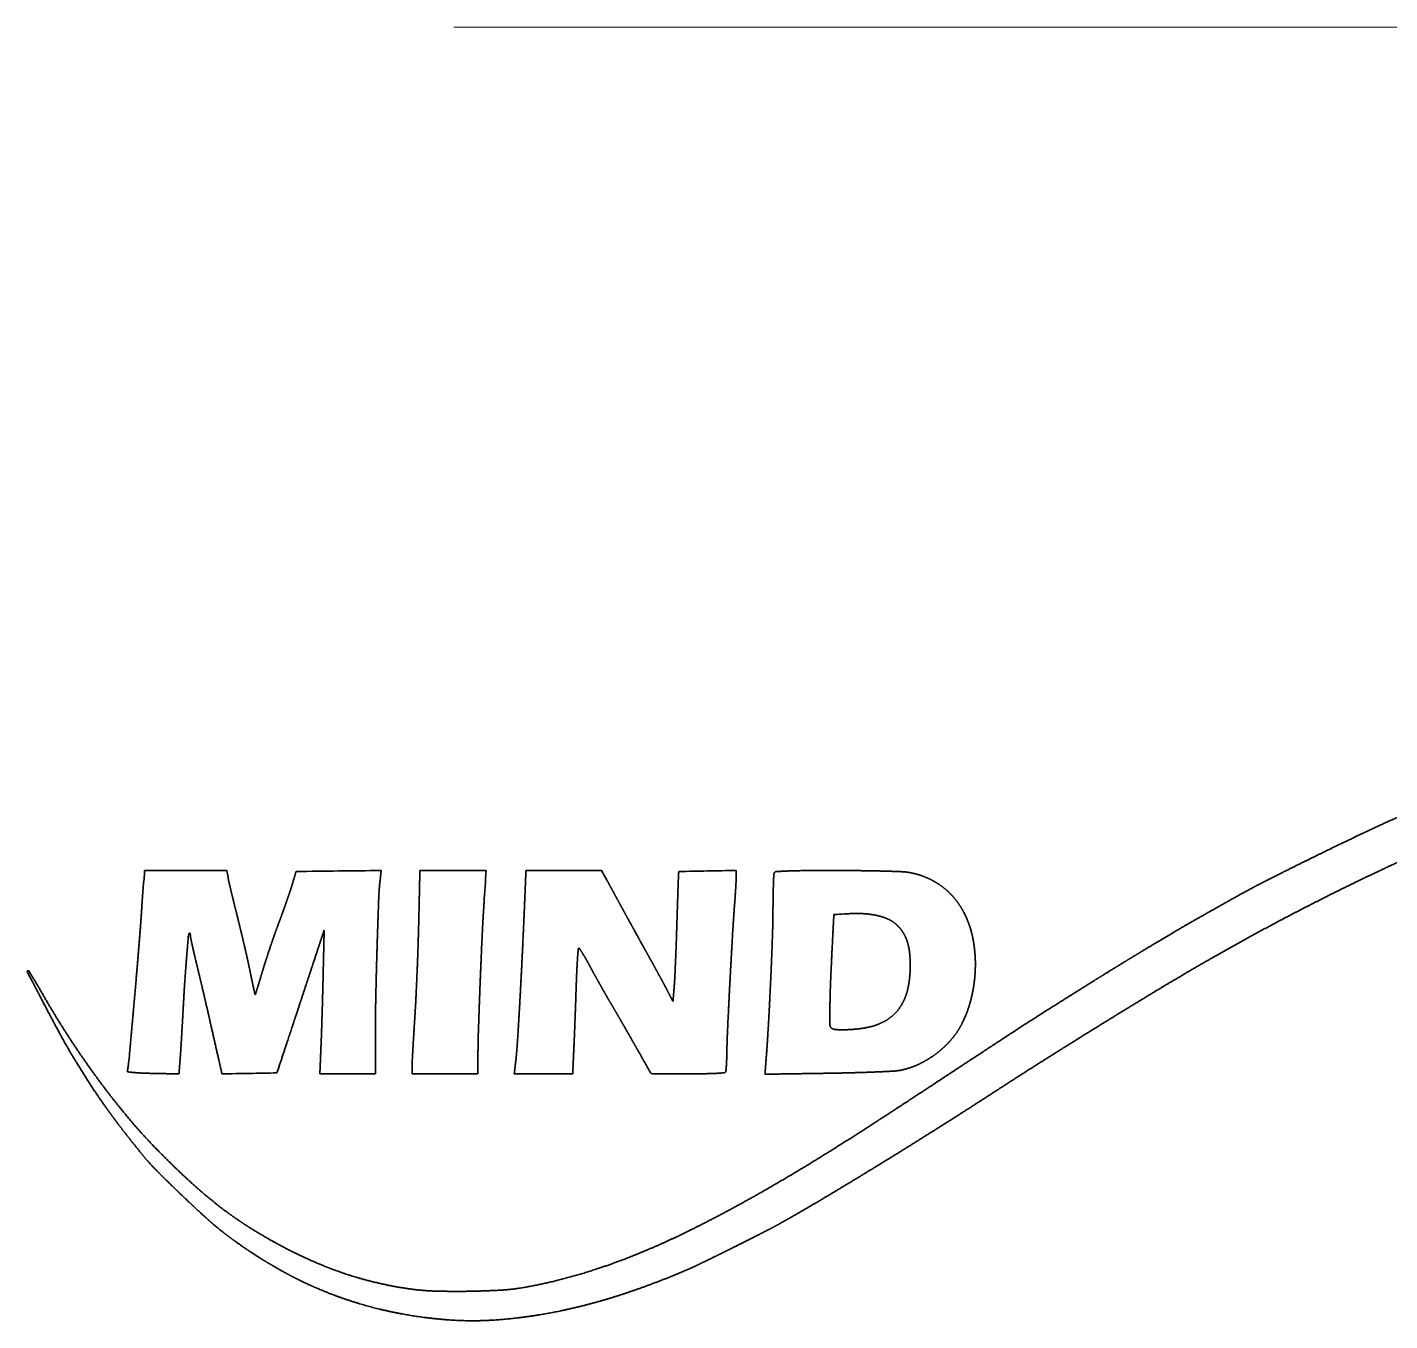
# Model space of a CAD drawing. Extents: x 6336 to 10269, y -393 to 3036.
# Drawn here: x 8619.9 to 8682.8, y 1441 to 1500.8 of the extents above; entities that cross this region are included whole.
import ezdxf

# ---------------------------------------------------------------- set-up
doc = ezdxf.new("R2010")
doc.units = 0
doc.header["$LTSCALE"] = 5
doc.layers.get('0').update_dxf_attribs({"linetype": 'CONTINUOUS', "lineweight": 0})
doc.layers.add('1', color=7, linetype='CONTINUOUS', true_color=0xffffff)

msp = doc.modelspace()

# ---------------------------------------------------------------- linework, layer by layer
at = {"color": 2}
msp.add_line((8639.573, 1500.826), (8966.573, 1500.826), dxfattribs=at)
at = {"layer": '1', "color": 7, "linetype": 'Continuous', "lineweight": 35}
for points, weights, degree, knots in [([(8652.502, 1444.419), (8652.147, 1444.241), (8651.791, 1444.065), (8651.434, 1443.891), (8650.867, 1443.615), (8650.656, 1443.517), (8650.443, 1443.421), (8649.491, 1443.014), (8648.744, 1442.721), (8647.989, 1442.451), (8646.517, 1441.974), (8645.8, 1441.771), (8645.075, 1441.596), (8643.673, 1441.311), (8642.995, 1441.203), (8642.313, 1441.122), (8641.004, 1441.021), (8640.376, 1441.006), (8639.749, 1441.025), (8638.441, 1441.136), (8637.761, 1441.224), (8637.086, 1441.344), (8635.768, 1441.64), (8635.126, 1441.818), (8634.495, 1442.028), (8633.247, 1442.512), (8632.632, 1442.786), (8632.031, 1443.09), (8630.831, 1443.774), (8630.231, 1444.15), (8629.648, 1444.551), (8628.861, 1445.143), (8628.644, 1445.316), (8628.432, 1445.496), (8627.918, 1445.96), (8627.612, 1446.242), (8627.309, 1446.526), (8626.71, 1447.098), (8626.413, 1447.386), (8626.12, 1447.677), (8625.643, 1448.158), (8625.463, 1448.352), (8625.29, 1448.551), (8624.882, 1449.055), (8624.642, 1449.355), (8624.406, 1449.658), (8623.968, 1450.229), (8623.767, 1450.498), (8623.57, 1450.769), (8623.191, 1451.307), (8623.009, 1451.574), (8622.83, 1451.843), (8622.469, 1452.406), (8622.285, 1452.699), (8622.105, 1452.995), (8621.781, 1453.539), (8621.637, 1453.788), (8621.497, 1454.038), (8621.176, 1454.631), (8620.993, 1454.973), (8620.812, 1455.315), (8620.44, 1456.029), (8620.247, 1456.4), (8620.054, 1456.771), (8619.862, 1457.142), (8619.85, 1457.164), (8619.849, 1457.189), (8619.858, 1457.213), (8619.875, 1457.23), (8619.881, 1457.235), (8619.889, 1457.237), (8619.896, 1457.234), (8619.9, 1457.227), (8619.946, 1457.155), (8619.991, 1457.083), (8620.036, 1457.011), (8620.134, 1456.854), (8620.186, 1456.769), (8620.238, 1456.684), (8620.349, 1456.495), (8620.409, 1456.393), (8620.468, 1456.29), (8620.816, 1455.68), (8621.114, 1455.179), (8621.421, 1454.683), (8622.053, 1453.707), (8622.377, 1453.226), (8622.71, 1452.752), (8623.379, 1451.837), (8623.715, 1451.396), (8624.059, 1450.963), (8624.733, 1450.147), (8625.065, 1449.767), (8625.406, 1449.396), (8626.144, 1448.634), (8626.539, 1448.242), (8626.941, 1447.857), (8627.7, 1447.157), (8628.059, 1446.846), (8628.428, 1446.545), (8629.16, 1445.984), (8629.524, 1445.724), (8629.897, 1445.475), (8630.678, 1444.99), (8631.085, 1444.753), (8631.499, 1444.527), (8632.271, 1444.133), (8632.628, 1443.962), (8632.988, 1443.8), (8633.693, 1443.502), (8634.037, 1443.369), (8634.386, 1443.245), (8635.082, 1443.021), (8635.429, 1442.921), (8635.779, 1442.831), (8636.494, 1442.67), (8636.858, 1442.599), (8637.224, 1442.538), (8637.867, 1442.449), (8638.143, 1442.421), (8638.42, 1442.403), (8639.08, 1442.384), (8639.462, 1442.379), (8639.844, 1442.379), (8640.607, 1442.39), (8640.987, 1442.401), (8641.367, 1442.418), (8642.015, 1442.455), (8642.283, 1442.481), (8642.55, 1442.517), (8643.44, 1442.673), (8644.061, 1442.807), (8644.676, 1442.962), (8645.929, 1443.33), (8646.566, 1443.538), (8647.197, 1443.767), (8648.514, 1444.292), (8649.2, 1444.588), (8649.878, 1444.903), (8651.322, 1445.622), (8652.091, 1446.023), (8652.852, 1446.437), (8654.029, 1447.104), (8654.451, 1447.348), (8654.871, 1447.594), (8655.722, 1448.103), (8656.153, 1448.365), (8656.582, 1448.629), (8657.521, 1449.218), (8658.032, 1449.541), (8658.541, 1449.867), (8659.728, 1450.638), (8660.408, 1451.081), (8661.087, 1451.526), (8662.451, 1452.425), (8663.139, 1452.877), (8663.826, 1453.329), (8664.883, 1454.024), (8665.254, 1454.265), (8665.624, 1454.506), (8666.316, 1454.953), (8666.637, 1455.158), (8666.958, 1455.363), (8667.726, 1455.847), (8668.172, 1456.128), (8668.619, 1456.408), (8669.403, 1456.899), (8669.741, 1457.109), (8670.08, 1457.318), (8670.765, 1457.738), (8671.111, 1457.948), (8671.458, 1458.158), (8672.124, 1458.558), (8672.443, 1458.749), (8672.763, 1458.938), (8673.331, 1459.273), (8673.581, 1459.418), (8673.832, 1459.561), (8674.164, 1459.748), (8674.244, 1459.793), (8674.325, 1459.839), (8674.51, 1459.943), (8674.614, 1460.001), (8674.718, 1460.06), (8674.932, 1460.18), (8675.041, 1460.242), (8675.15, 1460.303), (8675.357, 1460.419), (8675.455, 1460.474), (8675.552, 1460.529), (8676.035, 1460.8), (8676.424, 1461.011), (8676.816, 1461.217), (8677.805, 1461.717), (8678.401, 1462.016), (8678.998, 1462.311), (8680.198, 1462.898), (8680.801, 1463.189), (8681.405, 1463.478), (8682.428, 1463.961), (8682.847, 1464.153), (8683.27, 1464.338), (8685.238, 1465.174), (8686.798, 1465.788), (8688.374, 1466.36), (8691.506, 1467.406), (8693.062, 1467.875), (8694.631, 1468.3), (8697.826, 1469.065), (8699.451, 1469.407), (8701.086, 1469.702), (8704.491, 1470.218), (8706.261, 1470.445), (8708.035, 1470.631), (8710.223, 1470.811), (8710.634, 1470.839), (8711.046, 1470.861), (8712.101, 1470.904), (8712.745, 1470.927), (8713.388, 1470.948), (8714.671, 1470.985), (8715.309, 1471.001), (8715.948, 1471.015), (8716.946, 1471.032), (8717.306, 1471.032), (8717.666, 1471.025), (8718.124, 1471.009), (8718.223, 1471.005), (8718.323, 1471.002), (8718.572, 1470.994), (8718.723, 1470.989), (8718.873, 1470.984), (8719.192, 1470.973), (8719.361, 1470.968), (8719.529, 1470.963), (8719.862, 1470.952), (8720.026, 1470.947), (8720.19, 1470.942), (8720.354, 1470.937)], [0.500130056192, 0.500126394048, 0.500125173334, 0.500126394048, 0.500058035833, 0.500034029047, 0.500058035833, 0.499871886821, 0.499785830364, 0.499871886821, 0.499728922674, 0.499595211502, 0.499728922674, 0.499656154709, 0.499498187548, 0.499656154709, 0.49932048255, 0.49905062467, 0.49932048255, 0.499545187144, 0.499350230794, 0.499545187144, 0.499432888312, 0.499200499019, 0.499432888312, 0.499450809642, 0.499224394125, 0.499450809642, 0.499626338162, 0.499458432152, 0.499626338162, 0.499879617159, 0.499796137482, 0.499879617159, 0.500105284255, 0.500097026943, 0.500105284255, 0.500106142504, 0.500098171275, 0.500106142504, 0.49982328911, 0.499721033417, 0.49982328911, 0.500107080631, 0.50009942211, 0.500107080631, 0.500078211522, 0.500060929965, 0.500078211522, 0.500073016664, 0.500054003487, 0.500073016664, 0.5000924301, 0.500079888069, 0.5000924301, 0.500081290452, 0.500065035206, 0.500081290452, 0.500121558685, 0.500118726182, 0.500121558685, 0.500129921995, 0.500129877263, 0.500129921995, 0.500130056192, 0.451845139653, 0.435750167473, 0.451845139653, 0.500130056192, 0.406344397312, 0.375082511018, 0.406344397312, 0.500130056192, 0.500128687982, 0.500128231912, 0.500128687982, 0.500110162685, 0.500103531517, 0.500110162685, 0.500123124121, 0.500120813431, 0.500123124121, 0.500031320655, 0.49999840881, 0.500031320655, 0.500028076985, 0.499994083916, 0.500028076985, 0.500019552893, 0.49998271846, 0.500019552893, 0.499936685237, 0.499872228252, 0.499936685237, 0.500029315468, 0.499995735226, 0.500029315468, 0.499871977647, 0.499785951465, 0.499871977647, 0.499828881696, 0.499728490197, 0.499828881696, 0.499909617047, 0.499836137331, 0.499909617047, 0.499968138503, 0.499914165939, 0.499968138503, 0.499887230171, 0.499806288164, 0.499887230171, 0.499874604655, 0.499789454143, 0.499874604655, 0.49991233679, 0.499839763656, 0.49991233679, 0.499757346418, 0.499633109827, 0.499757346418, 0.50007232033, 0.500053075042, 0.50007232033, 0.500073038022, 0.500054031966, 0.500073038022, 0.499703842781, 0.499561771645, 0.499703842781, 0.499745221138, 0.499616942786, 0.499745221138, 0.499853189397, 0.499760900466, 0.499853189397, 0.499913877422, 0.499841817832, 0.499913877422, 0.500040496594, 0.500010643395, 0.500040496594, 0.500113710431, 0.500108261844, 0.500113710431, 0.50011676092, 0.500112329163, 0.50011676092, 0.500121861043, 0.500119129327, 0.500121861043, 0.500128590343, 0.500128101727, 0.500128590343, 0.500129996664, 0.500129976821, 0.500129996664, 0.500128220193, 0.500127608194, 0.500128220193, 0.500126644056, 0.500125506677, 0.500126644056, 0.50012953993, 0.500129367843, 0.50012953993, 0.500127428891, 0.500126553123, 0.500127428891, 0.500127703311, 0.500126919017, 0.500127703311, 0.500127492691, 0.50012663819, 0.500127492691, 0.500118777013, 0.500115017286, 0.500118777013, 0.500130050886, 0.500130049117, 0.500130050886, 0.50013005504, 0.500130054656, 0.50013005504, 0.50013005504, 0.500130054656, 0.50013005504, 0.500130053947, 0.500130053199, 0.500130053947, 0.50007077353, 0.500051012643, 0.50007077353, 0.500124396536, 0.500122509984, 0.500124396536, 0.500124254333, 0.500122320379, 0.500124254333, 0.500080048187, 0.500063378852, 0.500080048187, 0.499934279668, 0.499869020827, 0.499934279668, 0.49989370568, 0.499814922176, 0.49989370568, 0.499905293965, 0.499830373222, 0.499905293965, 0.4999836336, 0.49993482607, 0.4999836336, 0.500075780605, 0.500057688743, 0.500075780605, 0.500125800677, 0.500124382172, 0.500125800677, 0.500126315135, 0.500125068116, 0.500126315135, 0.500038748532, 0.500008312645, 0.500038748532, 0.500129765032, 0.500129667979, 0.500129765032, 0.500130029505, 0.500130020609, 0.500130029505, 0.500130029273, 0.5001300203, 0.500130029273, 0.500130024432, 0.500130013845, 0.500130024432, 0.500130056192], 4, [0, 0, 0, 0, 0, 0.013034, 0.013034, 0.013034, 0.020699, 0.020699, 0.020699, 0.047019, 0.047019, 0.047019, 0.071454, 0.071454, 0.071454, 0.09393, 0.09393, 0.09393, 0.114452, 0.114452, 0.114452, 0.13684, 0.13684, 0.13684, 0.158553, 0.158553, 0.158553, 0.180483, 0.180483, 0.180483, 0.203509, 0.203509, 0.203509, 0.212543, 0.212543, 0.212543, 0.226056, 0.226056, 0.226056, 0.239496, 0.239496, 0.239496, 0.248081, 0.248081, 0.248081, 0.260572, 0.260572, 0.260572, 0.271469, 0.271469, 0.271469, 0.281963, 0.281963, 0.281963, 0.293211, 0.293211, 0.293211, 0.302543, 0.302543, 0.302543, 0.315126, 0.315126, 0.315126, 0.328708, 0.328708, 0.328708, 0.328708, 0.32943, 0.32943, 0.32943, 0.32943, 0.329612, 0.329612, 0.329612, 0.329612, 0.331647, 0.331647, 0.331647, 0.334022, 0.334022, 0.334022, 0.336858, 0.336858, 0.336858, 0.350759, 0.350759, 0.350759, 0.364582, 0.364582, 0.364582, 0.377777, 0.377777, 0.377777, 0.38979, 0.38979, 0.38979, 0.40305, 0.40305, 0.40305, 0.414367, 0.414367, 0.414367, 0.425017, 0.425017, 0.425017, 0.436231, 0.436231, 0.436231, 0.445631, 0.445631, 0.445631, 0.454412, 0.454412, 0.454412, 0.462996, 0.462996, 0.462996, 0.471808, 0.471808, 0.471808, 0.478394, 0.478394, 0.478394, 0.487462, 0.487462, 0.487462, 0.496483, 0.496483, 0.496483, 0.502856, 0.502856, 0.502856, 0.517888, 0.517888, 0.517888, 0.53376, 0.53376, 0.53376, 0.551438, 0.551438, 0.551438, 0.571929, 0.571929, 0.571929, 0.583448, 0.583448, 0.583448, 0.595369, 0.595369, 0.595369, 0.609666, 0.609666, 0.609666, 0.628854, 0.628854, 0.628854, 0.648312, 0.648312, 0.648312, 0.658768, 0.658768, 0.658768, 0.667778, 0.667778, 0.667778, 0.680243, 0.680243, 0.680243, 0.689658, 0.689658, 0.689658, 0.699247, 0.699247, 0.699247, 0.708028, 0.708028, 0.708028, 0.714855, 0.714855, 0.714855, 0.717044, 0.717044, 0.717044, 0.719872, 0.719872, 0.719872, 0.722837, 0.722837, 0.722837, 0.72548, 0.72548, 0.72548, 0.735942, 0.735942, 0.735942, 0.751695, 0.751695, 0.751695, 0.76753, 0.76753, 0.76753, 0.778434, 0.778434, 0.778434, 0.818062, 0.818062, 0.818062, 0.856448, 0.856448, 0.856448, 0.89566, 0.89566, 0.89566, 0.937765, 0.937765, 0.937765, 0.947491, 0.947491, 0.947491, 0.962692, 0.962692, 0.962692, 0.977766, 0.977766, 0.977766, 0.986257, 0.986257, 0.986257, 0.988598, 0.988598, 0.988598, 0.99215, 0.99215, 0.99215, 0.996131, 0.996131, 0.996131, 1, 1, 1, 1, 1]), ([(8720.354, 1470.937), (8721.685, 1470.896), (8723.016, 1470.827), (8724.344, 1470.729), (8727.156, 1470.461), (8728.639, 1470.297), (8730.119, 1470.11), (8733.077, 1469.69), (8734.555, 1469.458), (8736.029, 1469.202), (8738.82, 1468.674), (8740.136, 1468.397), (8741.445, 1468.092), (8743.124, 1467.663), (8743.5, 1467.566), (8743.876, 1467.47), (8744.259, 1467.371), (8744.266, 1467.366), (8744.268, 1467.358), (8744.268, 1467.345), (8744.266, 1467.337), (8744.259, 1467.333), (8744.212, 1467.321), (8744.171, 1467.316), (8744.129, 1467.318), (8744.088, 1467.325), (8743.641, 1467.405), (8743.193, 1467.484), (8742.746, 1467.564), (8741.985, 1467.701), (8741.672, 1467.755), (8741.359, 1467.808), (8740.717, 1467.914), (8740.389, 1467.967), (8740.061, 1468.018), (8739.348, 1468.126), (8738.963, 1468.184), (8738.579, 1468.239), (8737.702, 1468.363), (8737.211, 1468.432), (8736.72, 1468.5), (8734.454, 1468.809), (8732.675, 1469.016), (8730.892, 1469.189), (8727.3, 1469.466), (8725.492, 1469.571), (8723.682, 1469.642), (8720.139, 1469.713), (8718.406, 1469.714), (8716.674, 1469.681), (8713.391, 1469.554), (8711.842, 1469.452), (8710.296, 1469.307), (8708.619, 1469.105), (8708.484, 1469.089), (8708.349, 1469.072), (8708.08, 1469.04), (8707.946, 1469.024), (8707.812, 1469.009), (8707.562, 1468.979), (8707.445, 1468.965), (8707.329, 1468.952), (8707.142, 1468.93), (8707.073, 1468.922), (8707.003, 1468.915), (8706.725, 1468.884), (8706.517, 1468.859), (8706.309, 1468.83), (8705.735, 1468.744), (8705.368, 1468.688), (8705.001, 1468.631), (8704.245, 1468.511), (8703.857, 1468.448), (8703.469, 1468.384), (8702.763, 1468.265), (8702.445, 1468.21), (8702.128, 1468.152), (8700.987, 1467.941), (8700.166, 1467.774), (8699.347, 1467.595), (8697.648, 1467.194), (8696.768, 1466.975), (8695.891, 1466.744), (8694.157, 1466.265), (8693.3, 1466.016), (8692.447, 1465.756), (8690.841, 1465.245), (8690.091, 1464.991), (8689.345, 1464.724), (8688.536, 1464.417), (8688.469, 1464.391), (8688.401, 1464.366), (8688.242, 1464.305), (8688.15, 1464.27), (8688.058, 1464.236), (8687.867, 1464.163), (8687.769, 1464.126), (8687.67, 1464.089), (8687.48, 1464.017), (8687.389, 1463.982), (8687.298, 1463.948), (8686.441, 1463.624), (8685.682, 1463.319), (8684.929, 1463), (8683.312, 1462.278), (8682.447, 1461.878), (8681.587, 1461.468), (8679.823, 1460.599), (8678.918, 1460.141), (8678.02, 1459.672), (8676.242, 1458.717), (8675.363, 1458.231), (8674.49, 1457.734), (8673.137, 1456.942), (8672.652, 1456.655), (8672.17, 1456.365), (8671.081, 1455.704), (8670.475, 1455.333), (8669.87, 1454.961), (8668.649, 1454.204), (8668.032, 1453.82), (8667.417, 1453.434), (8666.282, 1452.718), (8665.762, 1452.387), (8665.244, 1452.053), (8664.07, 1451.29), (8663.41, 1450.865), (8662.749, 1450.443), (8661.407, 1449.595), (8660.726, 1449.168), (8660.044, 1448.744), (8658.731, 1447.936), (8658.1, 1447.552), (8657.468, 1447.17), (8656.341, 1446.495), (8655.844, 1446.204), (8655.345, 1445.917), (8654.618, 1445.506), (8654.39, 1445.382), (8654.161, 1445.26), (8653.574, 1444.959), (8653.217, 1444.777), (8652.86, 1444.597), (8652.502, 1444.419)], [0.500130056192, 0.5, 0.499956647936, 0.5, 0.500063945736, 0.500041908917, 0.500063945736, 0.500064164017, 0.500042199958, 0.500064164017, 0.500005377011, 0.499963817284, 0.500005377011, 0.500129815311, 0.500129735018, 0.500129815311, 0.500130056192, 0.485437355126, 0.500130056192, 0.500130056192, 0.485437355126, 0.500130056192, 0.494503250942, 0.492627649192, 0.494503250942, 0.500130056192, 0.500129958042, 0.500129925325, 0.500129958042, 0.500123728502, 0.500121619272, 0.500123728502, 0.500125203365, 0.500123585755, 0.500125203365, 0.500126791352, 0.500125703072, 0.500126791352, 0.500129278486, 0.500129019251, 0.500129278486, 0.500022344214, 0.499986440222, 0.500022344214, 0.500029428972, 0.499995886565, 0.500029428972, 0.500021888825, 0.499985833036, 0.500021888825, 0.499921702712, 0.499852251552, 0.499921702712, 0.50012997253, 0.500129944642, 0.50012997253, 0.500129969225, 0.500129940236, 0.500129969225, 0.500129974563, 0.500129947353, 0.500129974563, 0.500128557626, 0.500128058104, 0.500128557626, 0.500078211522, 0.500060929965, 0.500078211522, 0.500127902829, 0.500127185041, 0.500127902829, 0.50012733872, 0.500126432895, 0.50012733872, 0.50012118357, 0.500118226029, 0.50012118357, 0.500057831677, 0.500033756839, 0.500057831677, 0.500084999502, 0.500069980605, 0.500084999502, 0.500084016445, 0.500068669862, 0.500084016445, 0.500036696893, 0.500005577126, 0.500036696893, 0.50013005014, 0.500130048123, 0.50013005014, 0.500130055179, 0.500130054842, 0.500130055179, 0.500130055224, 0.500130054901, 0.500130055224, 0.500130054624, 0.500130054101, 0.500130054624, 0.500022901124, 0.499987182768, 0.500022901124, 0.500086896642, 0.500072510126, 0.500086896642, 0.500090612965, 0.500077465222, 0.500090612965, 0.500088379506, 0.500074487277, 0.500088379506, 0.500121367972, 0.500118471898, 0.500121367972, 0.500127854827, 0.500127121039, 0.500127854827, 0.500127865307, 0.500127135012, 0.500127865307, 0.500124244108, 0.500122306746, 0.500124244108, 0.500124899644, 0.500123180794, 0.500124899644, 0.500125590999, 0.500124102601, 0.500125590999, 0.500125212707, 0.500123598212, 0.500125212707, 0.500109088806, 0.500102099677, 0.500109088806, 0.500082487841, 0.500066631724, 0.500082487841, 0.500126036567, 0.500124696691, 0.500126036567, 0.500130056192], 4, [0, 0, 0, 0, 0, 0.044131, 0.044131, 0.044131, 0.093547, 0.093547, 0.093547, 0.143088, 0.143088, 0.143088, 0.187606, 0.187606, 0.187606, 0.200464, 0.200464, 0.200464, 0.200681, 0.200681, 0.200681, 0.200898, 0.200898, 0.200898, 0.202257, 0.202257, 0.202257, 0.202257, 0.217137, 0.217137, 0.217137, 0.227544, 0.227544, 0.227544, 0.238423, 0.238423, 0.238423, 0.251151, 0.251151, 0.251151, 0.267387, 0.267387, 0.267387, 0.326005, 0.326005, 0.326005, 0.385279, 0.385279, 0.385279, 0.441958, 0.441958, 0.441958, 0.49273, 0.49273, 0.49273, 0.497174, 0.497174, 0.497174, 0.501589, 0.501589, 0.501589, 0.505427, 0.505427, 0.505427, 0.507714, 0.507714, 0.507714, 0.514573, 0.514573, 0.514573, 0.526716, 0.526716, 0.526716, 0.539581, 0.539581, 0.539581, 0.550117, 0.550117, 0.550117, 0.577521, 0.577521, 0.577521, 0.607168, 0.607168, 0.607168, 0.63633, 0.63633, 0.63633, 0.662231, 0.662231, 0.662231, 0.66459, 0.66459, 0.66459, 0.667801, 0.667801, 0.667801, 0.671253, 0.671253, 0.671253, 0.674437, 0.674437, 0.674437, 0.701163, 0.701163, 0.701163, 0.732294, 0.732294, 0.732294, 0.765411, 0.765411, 0.765411, 0.798223, 0.798223, 0.798223, 0.816615, 0.816615, 0.816615, 0.839825, 0.839825, 0.839825, 0.863543, 0.863543, 0.863543, 0.883671, 0.883671, 0.883671, 0.909293, 0.909293, 0.909293, 0.935536, 0.935536, 0.935536, 0.959651, 0.959651, 0.959651, 0.978453, 0.978453, 0.978453, 0.986932, 0.986932, 0.986932, 1, 1, 1, 1, 1]), ([(8626.864, 1452.435), (8626.464, 1452.443), (8626.065, 1452.451), (8625.5, 1452.462), (8625.334, 1452.467), (8625.043, 1452.479), (8624.919, 1452.487), (8624.7, 1452.507), (8624.605, 1452.517), (8624.511, 1452.528), (8624.491, 1452.531), (8624.479, 1452.547), (8624.482, 1452.566), (8624.524, 1452.834), (8624.557, 1453.103), (8624.661, 1454.252), (8624.739, 1455.13), (8624.891, 1456.874), (8624.964, 1457.739), (8625.08, 1459.159), (8625.12, 1459.715), (8625.162, 1460.393), (8625.17, 1460.515), (8625.186, 1460.747), (8625.194, 1460.857), (8625.209, 1461.058), (8625.216, 1461.15), (8625.226, 1461.272), (8625.23, 1461.301), (8625.24, 1461.35), (8625.243, 1461.371), (8625.249, 1461.419), (8625.252, 1461.447), (8625.258, 1461.505), (8625.26, 1461.535), (8625.264, 1461.592), (8625.265, 1461.62), (8625.269, 1461.71), (8625.271, 1461.774), (8625.273, 1461.837)], [0.500103521661, 0.500103521661, 0.500103521661, 0.500083970036, 0.500083970036, 0.500000164685, 0.500000164685, 0.500066603741, 0.500066603741, 0.500103521661, 0.39837904563, 0.39837904563, 0.500103521661, 0.499929046077, 0.499929046077, 0.500103073301, 0.500103073301, 0.500102209119, 0.500102209119, 0.500087058018, 0.500087058018, 0.500101797532, 0.500101797532, 0.500100273771, 0.500100273771, 0.500102184682, 0.500102184682, 0.499646637468, 0.499646637468, 0.499932158837, 0.499932158837, 0.500072653756, 0.500072653756, 0.500073375332, 0.500073375332, 0.500052473334, 0.500052473334, 0.500103521661, 0.500103521661, 0.500103521661], 3, [0, 0, 0, 0, 0.122075, 0.122075, 0.17284, 0.17284, 0.21104, 0.21104, 0.240107, 0.240107, 0.240107, 0.244966, 0.244966, 0.244966, 0.310936, 0.310936, 0.525638, 0.525638, 0.73695, 0.73695, 0.87256, 0.87256, 0.902317, 0.902317, 0.929085, 0.929085, 0.951576, 0.951576, 0.958695, 0.958695, 0.963782, 0.963782, 0.970601, 0.970601, 0.977887, 0.977887, 0.984558, 0.984558, 1, 1, 1, 1]), ([(8629.13, 1461.52), (8629.141, 1461.454), (8629.155, 1461.388), (8629.205, 1461.173), (8629.24, 1461.023), (8629.318, 1460.694), (8629.362, 1460.516), (8629.453, 1460.146), (8629.501, 1459.954), (8629.603, 1459.553), (8629.655, 1459.342), (8629.762, 1458.896), (8629.818, 1458.66), (8629.926, 1458.198), (8629.977, 1457.973), (8630.067, 1457.573), (8630.104, 1457.398), (8630.169, 1457.082), (8630.198, 1456.941), (8630.253, 1456.681), (8630.279, 1456.561), (8630.328, 1456.335), (8630.351, 1456.229), (8630.375, 1456.122), (8630.376, 1456.116), (8630.379, 1456.11), (8630.384, 1456.106), (8630.387, 1456.102), (8630.392, 1456.103), (8630.394, 1456.108), (8630.426, 1456.211), (8630.459, 1456.313), (8630.528, 1456.532), (8630.564, 1456.649), (8630.642, 1456.905), (8630.684, 1457.045), (8630.775, 1457.352), (8630.826, 1457.519), (8630.945, 1457.887), (8631.011, 1458.088), (8631.147, 1458.491), (8631.216, 1458.693), (8631.347, 1459.064), (8631.409, 1459.234), (8631.532, 1459.561), (8631.591, 1459.72), (8631.709, 1460.047), (8631.769, 1460.214), (8631.881, 1460.534), (8631.933, 1460.687), (8632.02, 1460.946), (8632.054, 1461.053), (8632.15, 1461.372), (8632.213, 1461.583), (8632.277, 1461.795)], [0.500103521661, 0.49996549278, 0.49996549278, 0.500101892681, 0.500101892681, 0.500101076347, 0.500101076347, 0.500101932045, 0.500101932045, 0.500098052243, 0.500098052243, 0.50010073035, 0.50010073035, 0.500100675513, 0.500100675513, 0.500090465463, 0.500090465463, 0.50010265812, 0.50010265812, 0.500101249387, 0.500101249387, 0.500103479985, 0.500103479985, 0.500103521661, 0.486661132556, 0.486661132556, 0.500103521661, 0.340077964251, 0.340077964251, 0.500103521661, 0.500103404036, 0.500103404036, 0.500097407928, 0.500097407928, 0.500101392314, 0.500101392314, 0.500079621457, 0.500079621457, 0.500095858762, 0.500095858762, 0.500095890375, 0.500095890375, 0.50008292379, 0.50008292379, 0.500096198494, 0.500096198494, 0.500098097979, 0.500098097979, 0.500098021645, 0.500098021645, 0.500057776603, 0.500057776603, 0.500103521661, 0.500103521661, 0.500103521661], 3, [0, 0, 0, 0, 0.021055, 0.021055, 0.069587, 0.069587, 0.127382, 0.127382, 0.189489, 0.189489, 0.257721, 0.257721, 0.334074, 0.334074, 0.406847, 0.406847, 0.463007, 0.463007, 0.508332, 0.508332, 0.546854, 0.546854, 0.581091, 0.581091, 0.581091, 0.583087, 0.583087, 0.583087, 0.584139, 0.584139, 0.584139, 0.606517, 0.606517, 0.631953, 0.631953, 0.662329, 0.662329, 0.69871, 0.69871, 0.742784, 0.742784, 0.787224, 0.787224, 0.824829, 0.824829, 0.860055, 0.860055, 0.89709, 0.89709, 0.930701, 0.930701, 0.953997, 0.953997, 1, 1, 1, 1]), ([(8636.211, 1461.841), (8636.194, 1461.692), (8636.177, 1461.543), (8636.128, 1461.116), (8636.106, 1460.836), (8636.069, 1459.813), (8636.044, 1459.071), (8635.998, 1457.565), (8635.978, 1456.801), (8635.949, 1455.452), (8635.943, 1454.866), (8635.942, 1453.667), (8635.941, 1453.053), (8635.941, 1452.439)], [0.500103521661, 0.500103521661, 0.500103521661, 0.49985042922, 0.49985042922, 0.500101917598, 0.500101917598, 0.500099907876, 0.500099907876, 0.500086239677, 0.500086239677, 0.500103521661, 0.500103521661, 0.500103521661], 3, [0, 0, 0, 0, 0.047747, 0.047747, 0.137226, 0.137226, 0.373974, 0.373974, 0.617638, 0.617638, 0.804296, 0.804296, 1, 1, 1, 1]), ([(8637.634, 1452.439), (8637.635, 1452.545), (8637.635, 1452.651), (8637.636, 1452.827), (8637.638, 1452.897), (8637.652, 1453.162), (8637.663, 1453.358), (8637.687, 1453.786), (8637.7, 1454.02), (8637.73, 1454.509), (8637.746, 1454.765), (8637.783, 1455.328), (8637.8, 1455.634), (8637.834, 1456.331), (8637.852, 1456.722), (8637.885, 1457.518), (8637.9, 1457.923), (8637.926, 1458.687), (8637.936, 1459.045), (8637.963, 1460.215), (8637.981, 1461.026), (8638, 1461.837)], [0.500013613762, 0.500013613762, 0.500013613762, 0.49991574434, 0.49991574434, 0.500013133215, 0.500013133215, 0.500012648931, 0.500012648931, 0.500013066524, 0.500013066524, 0.500003525573, 0.500003525573, 0.500011184184, 0.500011184184, 0.500011222215, 0.500011222215, 0.500008557319, 0.500008557319, 0.500013613762, 0.500013613762, 0.500013613762], 3, [0, 0, 0, 0, 0.033761, 0.033761, 0.056051, 0.056051, 0.118521, 0.118521, 0.193021, 0.193021, 0.274938, 0.274938, 0.372825, 0.372825, 0.49745, 0.49745, 0.626936, 0.626936, 0.74116, 0.74116, 1, 1, 1, 1]), ([(8642.36, 1452.439), (8642.376, 1452.574), (8642.392, 1452.708), (8642.447, 1453.163), (8642.477, 1453.486), (8642.538, 1454.404), (8642.575, 1455), (8642.652, 1456.346), (8642.691, 1457.097), (8642.769, 1458.733), (8642.809, 1459.619), (8642.864, 1460.948), (8642.883, 1461.393), (8642.901, 1461.837)], [0.500000040613, 0.500000040613, 0.500000040613, 0.499884515809, 0.499884515809, 0.499996104035, 0.499996104035, 0.499996277049, 0.499996277049, 0.499998627325, 0.499998627325, 0.500000040613, 0.500000040613, 0.500000040613], 3, [0, 0, 0, 0, 0.043029, 0.043029, 0.146241, 0.146241, 0.336395, 0.336395, 0.575908, 0.575908, 0.858253, 0.858253, 1, 1, 1, 1]), ([(8652.62, 1461.842), (8652.62, 1461.746), (8652.62, 1461.651), (8652.62, 1461.498), (8652.619, 1461.441), (8652.609, 1461.267), (8652.603, 1461.15), (8652.587, 1460.894), (8652.578, 1460.755), (8652.559, 1460.47), (8652.548, 1460.324), (8652.501, 1459.712), (8652.47, 1459.246), (8652.402, 1458.066), (8652.363, 1457.353), (8652.289, 1455.934), (8652.254, 1455.229), (8652.204, 1454.168), (8652.192, 1453.812), (8652.185, 1453.35), (8652.182, 1453.245), (8652.176, 1453.045), (8652.171, 1452.951), (8652.161, 1452.777), (8652.156, 1452.698), (8652.15, 1452.619), (8652.148, 1452.594), (8652.143, 1452.569), (8652.134, 1452.545), (8652.122, 1452.514), (8652.096, 1452.494), (8652.063, 1452.49), (8651.953, 1452.479), (8651.844, 1452.47), (8651.566, 1452.453), (8651.399, 1452.448), (8650.951, 1452.443), (8650.67, 1452.442), (8649.82, 1452.444), (8649.252, 1452.445), (8648.683, 1452.447)], [0.500000040613, 0.500000040613, 0.500000040613, 0.499882825135, 0.499882825135, 0.499997691868, 0.499997691868, 0.499996993264, 0.499996993264, 0.499997834779, 0.499997834779, 0.499985320536, 0.499985320536, 0.499998746982, 0.499998746982, 0.499999067771, 0.499999067771, 0.499959524661, 0.499959524661, 0.499987122459, 0.499987122459, 0.499975429668, 0.499975429668, 0.499989528217, 0.499989528217, 0.500000040613, 0.496580650954, 0.496580650954, 0.500000040613, 0.450525694986, 0.450525694986, 0.500000040613, 0.499903381445, 0.499903381445, 0.499899376126, 0.499899376126, 0.499994564686, 0.499994564686, 0.500000040613, 0.500000040613, 0.500000040613], 3, [0, 0, 0, 0, 0.023054, 0.023054, 0.036839, 0.036839, 0.065195, 0.065195, 0.09876, 0.09876, 0.134182, 0.134182, 0.246968, 0.246968, 0.419467, 0.419467, 0.589909, 0.589909, 0.675962, 0.675962, 0.701386, 0.701386, 0.724211, 0.724211, 0.743325, 0.743325, 0.743325, 0.749423, 0.749423, 0.749423, 0.756588, 0.756588, 0.756588, 0.780402, 0.780402, 0.816565, 0.816565, 0.877238, 0.877238, 1, 1, 1, 1]), ([(8649.696, 1455.784), (8649.715, 1456.01), (8649.733, 1456.235), (8649.762, 1456.588), (8649.771, 1456.716), (8649.789, 1457.07), (8649.799, 1457.297), (8649.821, 1457.788), (8649.831, 1458.052), (8649.851, 1458.587), (8649.86, 1458.858), (8649.876, 1459.39), (8649.885, 1459.653), (8649.9, 1460.154), (8649.908, 1460.393), (8649.923, 1460.833), (8649.929, 1461.034), (8649.939, 1461.309), (8649.942, 1461.383), (8649.951, 1461.569), (8649.956, 1461.682), (8649.962, 1461.795)], [0.500000040613, 0.500000040613, 0.500000040613, 0.499956562261, 0.499956562261, 0.499998288856, 0.499998288856, 0.499998086655, 0.499998086655, 0.499998338214, 0.499998338214, 0.49999998909, 0.49999998909, 0.499999951796, 0.499999951796, 0.499999994148, 0.499999994148, 0.499991827313, 0.499991827313, 0.500000040613, 0.500000040613, 0.500000040613], 3, [0, 0, 0, 0, 0.112944, 0.112944, 0.17654, 0.17654, 0.289821, 0.289821, 0.421657, 0.421657, 0.556562, 0.556562, 0.687355, 0.687355, 0.806713, 0.806713, 0.906777, 0.906777, 0.943661, 0.943661, 1, 1, 1, 1]), ([(8653.948, 1452.42), (8653.967, 1452.67), (8653.986, 1452.92), (8654.045, 1453.703), (8654.081, 1454.236), (8654.148, 1455.432), (8654.181, 1456.095), (8654.241, 1457.399), (8654.267, 1458.041), (8654.305, 1459.126), (8654.315, 1459.57), (8654.319, 1460.22), (8654.321, 1460.426), (8654.327, 1460.812), (8654.332, 1460.992), (8654.342, 1461.326), (8654.348, 1461.479), (8654.354, 1461.633), (8654.355, 1461.663), (8654.361, 1461.693), (8654.372, 1461.722), (8654.387, 1461.76), (8654.419, 1461.784), (8654.46, 1461.787), (8654.626, 1461.799), (8654.792, 1461.808), (8655.221, 1461.826), (8655.485, 1461.832), (8656.255, 1461.836), (8656.763, 1461.837), (8657.664, 1461.837), (8658.058, 1461.835), (8658.79, 1461.828), (8659.129, 1461.821), (8659.74, 1461.804), (8660.013, 1461.795), (8660.4, 1461.779), (8660.514, 1461.766), (8660.627, 1461.746)], [0.501581806258, 0.501581806258, 0.501581806258, 0.501565683734, 0.501565683734, 0.50157734429, 0.50157734429, 0.50157755592, 0.50157755592, 0.501546208139, 0.501546208139, 0.501577409691, 0.501577409691, 0.501571939767, 0.501571939767, 0.501580029392, 0.501580029392, 0.501581806258, 0.497096251916, 0.497096251916, 0.501581806258, 0.449425087883, 0.449425087883, 0.501581806258, 0.501538190361, 0.501538190361, 0.501532634375, 0.501532634375, 0.501580457741, 0.501580457741, 0.501577063622, 0.501577063622, 0.501570255138, 0.501570255138, 0.50157360449, 0.50157360449, 0.500774403343, 0.500774403343, 0.501581806258], 3, [0, 0, 0, 0, 0.050522, 0.050522, 0.158076, 0.158076, 0.291719, 0.291719, 0.420909, 0.420909, 0.51034, 0.51034, 0.551829, 0.551829, 0.588058, 0.588058, 0.619009, 0.619009, 0.619009, 0.625064, 0.625064, 0.625064, 0.632387, 0.632387, 0.632387, 0.662099, 0.662099, 0.709173, 0.709173, 0.799873, 0.799873, 0.870214, 0.870214, 0.930794, 0.930794, 0.979552, 0.979552, 1, 1, 1, 1]), ([(8660.627, 1461.746), (8660.901, 1461.696), (8661.168, 1461.616), (8661.424, 1461.506), (8661.676, 1461.398), (8661.913, 1461.261), (8662.132, 1461.097), (8662.351, 1460.934), (8662.548, 1460.746), (8662.722, 1460.535), (8662.898, 1460.323), (8663.047, 1460.092), (8663.17, 1459.845), (8663.356, 1459.47), (8663.489, 1459.072), (8663.565, 1458.66), (8663.648, 1458.212), (8663.683, 1457.757), (8663.669, 1457.302), (8663.655, 1456.837), (8663.592, 1456.377), (8663.48, 1455.925), (8663.374, 1455.494), (8663.217, 1455.079), (8663.011, 1454.686), (8662.877, 1454.432), (8662.714, 1454.196), (8662.523, 1453.982), (8662.319, 1453.753), (8662.094, 1453.546), (8661.849, 1453.362), (8661.603, 1453.177), (8661.339, 1453.018), (8661.062, 1452.886), (8660.799, 1452.761), (8660.524, 1452.668), (8660.24, 1452.609), (8660.135, 1452.587), (8660.028, 1452.573), (8659.641, 1452.551), (8659.361, 1452.538), (8658.737, 1452.511), (8658.393, 1452.5), (8657.653, 1452.48), (8657.257, 1452.472), (8655.89, 1452.45), (8654.919, 1452.435), (8653.948, 1452.42)], [0.501581806258, 0.499472731247, 0.499472731247, 0.501581806258, 0.499241610797, 0.499241610797, 0.501581806258, 0.499218651645, 0.499218651645, 0.501581806258, 0.499355356969, 0.499355356969, 0.501581806258, 0.498389498369, 0.498389498369, 0.501581806258, 0.49966152245, 0.49966152245, 0.501581806258, 0.499730056947, 0.499730056947, 0.501581806258, 0.4991373814, 0.4991373814, 0.501581806258, 0.499096439468, 0.499096439468, 0.501581806258, 0.4999111737, 0.4999111737, 0.501581806258, 0.499923206914, 0.499923206914, 0.501581806258, 0.49922710656, 0.49922710656, 0.501581806258, 0.500620018931, 0.500620018931, 0.501575279488, 0.501575279488, 0.501571004125, 0.501571004125, 0.501577088522, 0.501577088522, 0.501581806258, 0.501581806258, 0.501581806258], 3, [0, 0, 0, 0, 0.046697, 0.046697, 0.046697, 0.092387, 0.092387, 0.092387, 0.137669, 0.137669, 0.137669, 0.183194, 0.183194, 0.183194, 0.252043, 0.252043, 0.252043, 0.32662, 0.32662, 0.32662, 0.402382, 0.402382, 0.402382, 0.474402, 0.474402, 0.474402, 0.520718, 0.520718, 0.520718, 0.570007, 0.570007, 0.570007, 0.619325, 0.619325, 0.619325, 0.665654, 0.665654, 0.665654, 0.682799, 0.682799, 0.727437, 0.727437, 0.782293, 0.782293, 0.84532, 0.84532, 1, 1, 1, 1]), ([(8646.618, 1461.435), (8646.658, 1461.362), (8646.698, 1461.288), (8646.807, 1461.09), (8646.875, 1460.965), (8647.021, 1460.697), (8647.099, 1460.553), (8647.257, 1460.265), (8647.336, 1460.12), (8647.502, 1459.815), (8647.589, 1459.655), (8647.781, 1459.307), (8647.885, 1459.118), (8648.093, 1458.741), (8648.197, 1458.553), (8648.387, 1458.211), (8648.473, 1458.055), (8648.639, 1457.758), (8648.718, 1457.614), (8648.88, 1457.321), (8648.962, 1457.171), (8649.117, 1456.886), (8649.191, 1456.75), (8649.314, 1456.521), (8649.363, 1456.428), (8649.506, 1456.151), (8649.601, 1455.967), (8649.696, 1455.784)], [0.500000040613, 0.499999986462, 0.499999986462, 0.500000037796, 0.500000037796, 0.50000003762, 0.50000003762, 0.500000037708, 0.500000037708, 0.49999965757, 0.49999965757, 0.49999990138, 0.49999990138, 0.49999990138, 0.49999990138, 0.499999612879, 0.499999612879, 0.499998596093, 0.499998596093, 0.499998929494, 0.499998929494, 0.499998919142, 0.499998919142, 0.499989942322, 0.499989942322, 0.500000040613, 0.500000040613, 0.500000040613], 3, [0, 0, 0, 0, 0.039153, 0.039153, 0.105337, 0.105337, 0.181616, 0.181616, 0.258554, 0.258554, 0.343375, 0.343375, 0.443955, 0.443955, 0.543917, 0.543917, 0.626671, 0.626671, 0.70295, 0.70295, 0.782635, 0.782635, 0.854579, 0.854579, 0.903727, 0.903727, 1, 1, 1, 1]), ([(8640.963, 1460.335), (8640.929, 1459.828), (8640.9, 1459.321), (8640.842, 1458.072), (8640.811, 1457.33), (8640.753, 1455.858), (8640.727, 1455.128), (8640.69, 1453.993), (8640.683, 1453.586), (8640.682, 1452.933), (8640.682, 1452.686), (8640.682, 1452.439)], [0.500013613762, 0.499995462079, 0.499995462079, 0.50001159067, 0.50001159067, 0.500011947347, 0.500011947347, 0.49997030633, 0.49997030633, 0.500013613762, 0.500013613762, 0.500013613762], 3, [0, 0, 0, 0, 0.192765, 0.192765, 0.474787, 0.474787, 0.752039, 0.752039, 0.906246, 0.906246, 1, 1, 1, 1]), ([(8657.132, 1459.798), (8657.114, 1459.453), (8657.096, 1459.109), (8657.044, 1458.109), (8657.013, 1457.454), (8656.967, 1456.387), (8656.955, 1455.975), (8656.947, 1455.274), (8656.947, 1454.984), (8656.95, 1454.695), (8656.95, 1454.634), (8656.98, 1454.582), (8657.031, 1454.549), (8657.095, 1454.509), (8657.167, 1454.486), (8657.243, 1454.483), (8657.399, 1454.476), (8657.555, 1454.474), (8657.888, 1454.484), (8658.065, 1454.496), (8658.408, 1454.534), (8658.575, 1454.561), (8658.739, 1454.596), (8659.037, 1454.659), (8659.319, 1454.771), (8659.578, 1454.93), (8659.819, 1455.079), (8660.024, 1455.274), (8660.183, 1455.509), (8660.355, 1455.763), (8660.477, 1456.044), (8660.544, 1456.344), (8660.623, 1456.702), (8660.664, 1457.066), (8660.664, 1457.433), (8660.664, 1457.639), (8660.652, 1457.846), (8660.63, 1458.051), (8660.612, 1458.219), (8660.577, 1458.384), (8660.527, 1458.544), (8660.482, 1458.686), (8660.421, 1458.821), (8660.345, 1458.948), (8660.271, 1459.072), (8660.181, 1459.187), (8660.078, 1459.29), (8659.96, 1459.408), (8659.824, 1459.504), (8659.673, 1459.575), (8659.499, 1459.657), (8659.317, 1459.719), (8659.129, 1459.76), (8658.903, 1459.809), (8658.674, 1459.838), (8658.443, 1459.846), (8658.164, 1459.855), (8657.885, 1459.85), (8657.607, 1459.831)], [1, 1, 1, 0.999993859607, 0.999993859607, 0.999913945346, 0.999913945346, 0.999964541411, 0.999964541411, 1, 0.918867844872, 0.918867844872, 1, 0.977599491772, 0.977599491772, 1, 0.999571730106, 0.999571730106, 0.999411251651, 0.999411251651, 0.999207568579, 0.999207568579, 1, 0.990294502993, 0.990294502993, 1, 0.985051325098, 0.985051325098, 1, 0.988221650673, 0.988221650673, 1, 0.995990630564, 0.995990630564, 1, 0.999029139395, 0.999029139395, 1, 0.996753976718, 0.996753976718, 1, 0.995432398491, 0.995432398491, 1, 0.994973560227, 0.994973560227, 1, 0.990046105567, 0.990046105567, 1, 0.995818966163, 0.995818966163, 1, 0.997263103363, 0.997263103363, 1, 0.999110182276, 0.999110182276, 1], 3, [0, 0, 0, 0, 0.073806, 0.073806, 0.214173, 0.214173, 0.302359, 0.302359, 0.364279, 0.364279, 0.364279, 0.37615, 0.37615, 0.37615, 0.39073, 0.39073, 0.39073, 0.420716, 0.420716, 0.454716, 0.454716, 0.487049, 0.487049, 0.487049, 0.544757, 0.544757, 0.544757, 0.597773, 0.597773, 0.597773, 0.654529, 0.654529, 0.654529, 0.722068, 0.722068, 0.722068, 0.760073, 0.760073, 0.760073, 0.791003, 0.791003, 0.791003, 0.818028, 0.818028, 0.818028, 0.844497, 0.844497, 0.844497, 0.874474, 0.874474, 0.874474, 0.908914, 0.908914, 0.908914, 0.950196, 0.950196, 0.950196, 1, 1, 1, 1]), ([(8633.575, 1459.086), (8633.43, 1458.648), (8633.286, 1458.211), (8633.071, 1457.56), (8633, 1457.346), (8632.834, 1456.842), (8632.738, 1456.552), (8632.539, 1455.951), (8632.437, 1455.64), (8632.239, 1455.043), (8632.145, 1454.757), (8631.831, 1453.808), (8631.611, 1453.145), (8631.392, 1452.482)], [0.500103521661, 0.500103521661, 0.500103521661, 0.500103518756, 0.500103518756, 0.500103521174, 0.500103521174, 0.500103521174, 0.500103521174, 0.50010352089, 0.50010352089, 0.500103521661, 0.500103521661, 0.500103521661], 3, [0, 0, 0, 0, 0.198694, 0.198694, 0.295864, 0.295864, 0.42753, 0.42753, 0.568788, 0.568788, 0.698694, 0.698694, 1, 1, 1, 1]), ([(8633.375, 1452.439), (8633.393, 1452.87), (8633.411, 1453.3), (8633.438, 1453.943), (8633.446, 1454.155), (8633.463, 1454.658), (8633.472, 1454.948), (8633.49, 1455.553), (8633.499, 1455.867), (8633.515, 1456.472), (8633.522, 1456.763), (8633.544, 1457.731), (8633.559, 1458.408), (8633.575, 1459.086)], [0.500103521661, 0.500103521661, 0.500103521661, 0.50010045369, 0.50010045369, 0.500103036488, 0.500103036488, 0.500103046672, 0.500103046672, 0.50010276961, 0.50010276961, 0.500103521661, 0.500103521661, 0.500103521661], 3, [0, 0, 0, 0, 0.194347, 0.194347, 0.290063, 0.290063, 0.421384, 0.421384, 0.56308, 0.56308, 0.694338, 0.694338, 1, 1, 1, 1]), ([(8628.851, 1452.435), (8628.788, 1452.711), (8628.726, 1452.987), (8628.549, 1453.772), (8628.433, 1454.281), (8628.239, 1455.137), (8628.159, 1455.483), (8628.014, 1456.109), (8627.949, 1456.388), (8627.817, 1456.945), (8627.75, 1457.222), (8627.645, 1457.657), (8627.607, 1457.815), (8627.538, 1458.113), (8627.506, 1458.253), (8627.45, 1458.513), (8627.425, 1458.631), (8627.4, 1458.75), (8627.393, 1458.782), (8627.39, 1458.815), (8627.39, 1458.864), (8627.389, 1458.881), (8627.387, 1458.898), (8627.385, 1458.911), (8627.383, 1458.923), (8627.378, 1458.934), (8627.375, 1458.941), (8627.371, 1458.946), (8627.365, 1458.949), (8627.36, 1458.952), (8627.354, 1458.952), (8627.35, 1458.947), (8627.323, 1458.92), (8627.306, 1458.885), (8627.303, 1458.847), (8627.273, 1458.502), (8627.244, 1458.157), (8627.183, 1457.426), (8627.155, 1457.04), (8627.101, 1456.223), (8627.076, 1455.792), (8627.041, 1455.139), (8627.029, 1454.918), (8627.004, 1454.474), (8626.991, 1454.253), (8626.966, 1453.837), (8626.954, 1453.643), (8626.934, 1453.331), (8626.925, 1453.212), (8626.898, 1452.874), (8626.881, 1452.654), (8626.864, 1452.435)], [0.500103521661, 0.500103521661, 0.500103521661, 0.500103451662, 0.500103451662, 0.500102885177, 0.500102885177, 0.50010232256, 0.50010232256, 0.500102291966, 0.500102291966, 0.500099476602, 0.500099476602, 0.500095306661, 0.500095306661, 0.500100954843, 0.500100954843, 0.500103521661, 0.498327554243, 0.498327554243, 0.499624368392, 0.499624368392, 0.500103521661, 0.49708211548, 0.49708211548, 0.500103521661, 0.4811566311, 0.4811566311, 0.500103521661, 0.43191533913, 0.43191533913, 0.500103521661, 0.479971894765, 0.479971894765, 0.500103521661, 0.500102782302, 0.500102782302, 0.500090962231, 0.500090962231, 0.500097009959, 0.500097009959, 0.500102903287, 0.500102903287, 0.500102909692, 0.500102909692, 0.500102936227, 0.500102936227, 0.50009415485, 0.50009415485, 0.500103521661, 0.500103521661, 0.500103521661], 3, [0, 0, 0, 0, 0.071533, 0.071533, 0.203508, 0.203508, 0.293506, 0.293506, 0.365995, 0.365995, 0.438173, 0.438173, 0.479155, 0.479155, 0.515552, 0.515552, 0.546272, 0.546272, 0.546272, 0.554499, 0.554499, 0.558785, 0.558785, 0.558785, 0.561899, 0.561899, 0.561899, 0.563564, 0.563564, 0.563564, 0.564767, 0.564767, 0.564767, 0.572472, 0.572472, 0.572472, 0.641553, 0.641553, 0.71878, 0.71878, 0.804984, 0.804984, 0.84923, 0.84923, 0.893564, 0.893564, 0.932325, 0.932325, 0.956065, 0.956065, 1, 1, 1, 1]), ([(8648.683, 1452.447), (8648.464, 1452.834), (8648.245, 1453.22), (8647.93, 1453.778), (8647.832, 1453.949), (8647.624, 1454.313), (8647.513, 1454.507), (8647.294, 1454.887), (8647.186, 1455.073), (8646.993, 1455.406), (8646.907, 1455.553), (8646.739, 1455.837), (8646.659, 1455.976), (8646.487, 1456.276), (8646.396, 1456.437), (8646.217, 1456.756), (8646.129, 1456.913), (8645.972, 1457.198), (8645.903, 1457.325), (8645.78, 1457.558), (8645.722, 1457.663), (8645.614, 1457.853), (8645.563, 1457.939), (8645.465, 1458.093), (8645.42, 1458.162), (8645.375, 1458.231), (8645.367, 1458.244), (8645.352, 1458.247), (8645.339, 1458.239), (8645.324, 1458.23), (8645.315, 1458.215), (8645.314, 1458.197), (8645.302, 1458.035), (8645.291, 1457.872), (8645.268, 1457.521), (8645.257, 1457.334), (8645.239, 1456.926), (8645.23, 1456.705), (8645.215, 1456.237), (8645.207, 1455.99), (8645.189, 1455.472), (8645.179, 1455.201), (8645.159, 1454.677), (8645.149, 1454.423), (8645.131, 1453.981), (8645.123, 1453.792), (8645.097, 1453.216), (8645.079, 1452.828), (8645.061, 1452.439)], [0.500000040613, 0.500000040613, 0.500000040613, 0.499999168123, 0.499999168123, 0.499999633972, 0.499999633972, 0.4999996277, 0.4999996277, 0.499998359454, 0.499998359454, 0.49999368351, 0.49999368351, 0.499997317663, 0.499997317663, 0.499997287941, 0.499997287941, 0.499989926748, 0.499989926748, 0.499966756701, 0.499966756701, 0.499906801694, 0.499906801694, 0.499979734989, 0.499979734989, 0.500000040613, 0.40613127836, 0.40613127836, 0.500000040613, 0.463371841846, 0.463371841846, 0.500000040613, 0.499998965347, 0.499998965347, 0.499982407445, 0.499982407445, 0.499993243849, 0.499993243849, 0.4999996525, 0.4999996525, 0.49999981402, 0.49999981402, 0.499999808546, 0.499999808546, 0.499998743265, 0.499998743265, 0.500000040613, 0.500000040613, 0.500000040613], 3, [0, 0, 0, 0, 0.120383, 0.120383, 0.173588, 0.173588, 0.234061, 0.234061, 0.292376, 0.292376, 0.338329, 0.338329, 0.381802, 0.381802, 0.431923, 0.431923, 0.480766, 0.480766, 0.519956, 0.519956, 0.552174, 0.552174, 0.579262, 0.579262, 0.60159, 0.60159, 0.60159, 0.604924, 0.604924, 0.604924, 0.608488, 0.608488, 0.608488, 0.641778, 0.641778, 0.680056, 0.680056, 0.724986, 0.724986, 0.775459, 0.775459, 0.830656, 0.830656, 0.882337, 0.882337, 0.920841, 0.920841, 1, 1, 1, 1])]:
    msp.add_rational_spline(points, weights, degree=degree, knots=knots, dxfattribs=at)
for points in [[(8625.273, 1461.837), (8625.907, 1461.837), (8626.54, 1461.837), (8627.808, 1461.837), (8628.441, 1461.837), (8629.075, 1461.837)], [(8632.277, 1461.795), (8632.933, 1461.803), (8633.588, 1461.81), (8634.9, 1461.825), (8635.555, 1461.833), (8636.211, 1461.841)], [(8638, 1461.837), (8638.51, 1461.837), (8639.021, 1461.837), (8640.042, 1461.837), (8640.553, 1461.837), (8641.063, 1461.837)], [(8642.901, 1461.837), (8643.484, 1461.837), (8644.067, 1461.837), (8645.232, 1461.837), (8645.815, 1461.837), (8646.397, 1461.837)], [(8649.962, 1461.795), (8650.405, 1461.803), (8650.848, 1461.811), (8651.734, 1461.826), (8652.177, 1461.834), (8652.62, 1461.842)], [(8631.392, 1452.482), (8630.968, 1452.474), (8630.545, 1452.466), (8629.698, 1452.451), (8629.274, 1452.443), (8628.851, 1452.435)], [(8635.941, 1452.439), (8635.513, 1452.439), (8635.085, 1452.439), (8634.23, 1452.439), (8633.802, 1452.439), (8633.375, 1452.439)], [(8640.682, 1452.439), (8640.174, 1452.439), (8639.666, 1452.439), (8638.65, 1452.439), (8638.142, 1452.439), (8637.634, 1452.439)], [(8645.061, 1452.439), (8644.611, 1452.439), (8644.161, 1452.439), (8643.26, 1452.439), (8642.81, 1452.439), (8642.36, 1452.439)]]:
    msp.add_open_spline(points, degree=3, knots=[0, 0, 0, 0, 0.5, 0.5, 1, 1, 1, 1], dxfattribs=at)
for points in [[(8629.075, 1461.837), (8629.093, 1461.732), (8629.112, 1461.626), (8629.13, 1461.52)], [(8641.063, 1461.837), (8641.03, 1461.337), (8640.996, 1460.836), (8640.963, 1460.335)], [(8646.397, 1461.837), (8646.471, 1461.703), (8646.544, 1461.569), (8646.618, 1461.435)], [(8657.607, 1459.831), (8657.448, 1459.82), (8657.29, 1459.809), (8657.132, 1459.798)]]:
    msp.add_open_spline(points, degree=3, dxfattribs=at)

doc.saveas('drawing.dxf')
